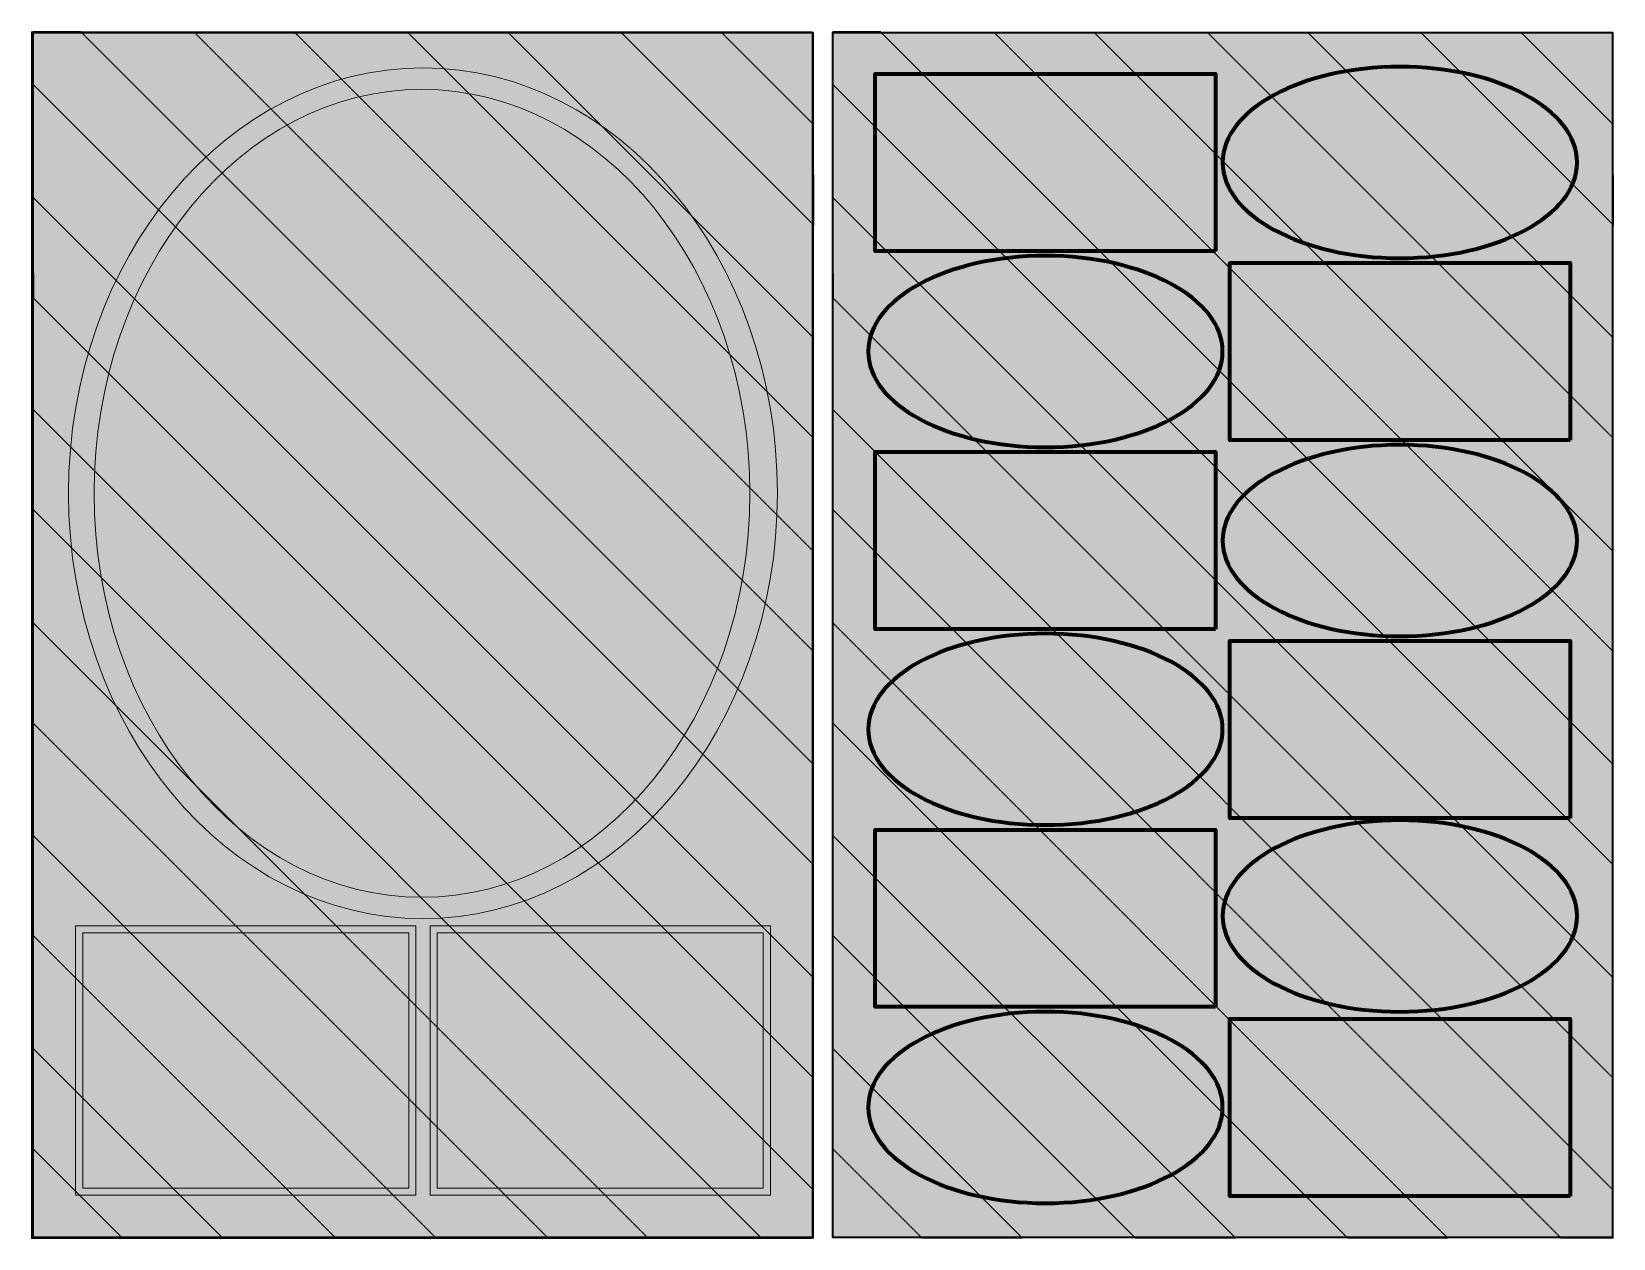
# Model space of a CAD drawing. Header units: inches. Extents: x -0.5 to 21.8, y -16.5 to 0.5.
import ezdxf

# ---------------------------------------------------------------- set-up
doc = ezdxf.new("R2010")
doc.units = ezdxf.units.IN
doc.header["$MEASUREMENT"] = 0
doc.layers.add('Layer 1', color=7, linetype='Continuous')

msp = doc.modelspace()

# ---------------------------------------------------------------- hatches: boundary and pattern name
at = {"layer": 'Layer 1', "true_color": 0x231f20}
h = msp.add_hatch(color=250, dxfattribs=at)
h.dxf.hatch_style = 2
h.paths.add_polyline_path([(10.49, -16.51), (-0.52, -16.51), (-0.52, 0.51), (10.49, 0.51)])
at = {"layer": 'Layer 1', "true_color": 0xd1d2d4}
h = msp.add_hatch(color=254, dxfattribs=at)
h.dxf.hatch_style = 2
h.paths.add_polyline_path([(0.169, 0.512), (-0.5, 0.512), (-0.5, -0.233), (10.509, -11.242), (10.509, -9.828)])
at = {"layer": 'Layer 1', "true_color": 0xfffef8}
h = msp.add_hatch(color=7, dxfattribs=at)
h.dxf.hatch_style = 2
h.paths.add_polyline_path([(10.5, -16.5), (-0.5, -16.5), (-0.5, 0.5), (10.5, 0.5)])
at = {"layer": 'Layer 1', "true_color": 0xd1d2d4}
h = msp.add_hatch(color=254, dxfattribs=at)
h.dxf.hatch_style = 2
h.paths.add_polyline_path([(3.19, 0.5), (1.776, 0.5), (10.51, -8.234), (10.51, -6.82)])
h = msp.add_hatch(color=254, dxfattribs=at)
h.dxf.hatch_style = 2
h.paths.add_polyline_path([(6.2, 0.5), (4.785, 0.5), (10.507, -5.222), (10.509, -3.809)])
h = msp.add_hatch(color=254, dxfattribs=at)
h.dxf.hatch_style = 2
h.paths.add_polyline_path([(9.209, 0.5), (7.794, 0.5), (10.511, -2.217), (10.509, -0.8)])
h = msp.add_hatch(color=254, dxfattribs=at)
h.dxf.hatch_style = 2
h.paths.add_polyline_path([(11.449, 0.512), (10.78, 0.512), (10.78, -0.233), (21.789, -11.242), (21.789, -9.828)])
at = {"layer": 'Layer 1', "true_color": 0xfffef8}
h = msp.add_hatch(color=7, dxfattribs=at)
h.dxf.hatch_style = 2
h.paths.add_polyline_path([(21.78, -16.5), (10.78, -16.5), (10.78, 0.5), (21.78, 0.5)])
at = {"layer": 'Layer 1', "true_color": 0xd1d2d4}
h = msp.add_hatch(color=254, dxfattribs=at)
h.dxf.hatch_style = 2
h.paths.add_polyline_path([(14.47, 0.5), (13.056, 0.5), (21.791, -8.234), (21.791, -6.82)])
h = msp.add_hatch(color=254, dxfattribs=at)
h.dxf.hatch_style = 2
h.paths.add_polyline_path([(17.48, 0.5), (16.065, 0.5), (21.787, -5.222), (21.789, -3.809)])
h = msp.add_hatch(color=254, dxfattribs=at)
h.dxf.hatch_style = 2
h.paths.add_polyline_path([(20.489, 0.5), (19.075, 0.5), (21.792, -2.217), (21.789, -0.8)])
at = {"layer": 'Layer 1', "true_color": 0x231f20}
h = msp.add_hatch(color=250, dxfattribs=at)
h.dxf.hatch_style = 2
edge = h.paths.add_edge_path()
edge.add_spline(control_points=[(10, -6), (10, -9.314), (7.761, -12), (5, -12), (2.239, -12), (0, -9.314), (0, -6), (0, -2.686), (2.239, 0), (5, 0), (7.761, 0), (10, -2.686), (10, -6)], knot_values=[0, 0, 0, 0, 1, 1, 1, 2, 2, 2, 3, 3, 3, 4, 4, 4, 4], degree=3, periodic=1)
at = {"layer": 'Layer 1', "true_color": 0xd1d2d4}
h = msp.add_hatch(color=254, dxfattribs=at)
h.dxf.hatch_style = 2
edge = h.paths.add_edge_path()
edge.add_spline(control_points=[(9.61, -6), (9.61, -9.147), (7.539, -11.698), (4.985, -11.698), (2.431, -11.698), (0.36, -9.147), (0.36, -6), (0.36, -2.853), (2.431, -0.302), (4.985, -0.302), (7.539, -0.302), (9.61, -2.853), (9.61, -6)], knot_values=[0, 0, 0, 0, 1, 1, 1, 2, 2, 2, 3, 3, 3, 4, 4, 4, 4], degree=3, periodic=1)
h = msp.add_hatch(color=254, dxfattribs=at)
h.dxf.hatch_style = 2
h.paths.add_polyline_path([(-0.5, -1.828), (-0.491, -3.252), (10.509, -14.251), (10.509, -12.837)])
h = msp.add_hatch(color=254, dxfattribs=at)
h.dxf.hatch_style = 2
h.paths.add_polyline_path([(10.78, -1.828), (10.789, -3.252), (21.789, -14.251), (21.789, -12.837)])
h = msp.add_hatch(color=254, dxfattribs=at)
h.dxf.hatch_style = 2
h.paths.add_polyline_path([(-0.5, -4.817), (-0.5, -6.231), (9.777, -16.508), (10.51, -16.508), (10.51, -15.828)])
h = msp.add_hatch(color=254, dxfattribs=at)
h.dxf.hatch_style = 2
h.paths.add_polyline_path([(10.78, -4.817), (10.78, -6.231), (21.057, -16.508), (21.791, -16.508), (21.791, -15.828)])
h = msp.add_hatch(color=254, dxfattribs=at)
h.dxf.hatch_style = 2
h.paths.add_polyline_path([(-0.5, -7.826), (-0.5, -9.241), (6.764, -16.505), (8.178, -16.505)])
h = msp.add_hatch(color=254, dxfattribs=at)
h.dxf.hatch_style = 2
h.paths.add_polyline_path([(10.78, -7.826), (10.78, -9.241), (18.044, -16.505), (19.458, -16.505)])
h = msp.add_hatch(color=254, dxfattribs=at)
h.dxf.hatch_style = 2
h.paths.add_polyline_path([(-0.5, -10.825), (-0.5, -12.239), (3.77, -16.509), (5.184, -16.509)])
h = msp.add_hatch(color=254, dxfattribs=at)
h.dxf.hatch_style = 2
h.paths.add_polyline_path([(10.78, -10.825), (10.78, -12.239), (15.05, -16.509), (16.464, -16.509)])
h = msp.add_hatch(color=254, dxfattribs=at)
h.dxf.hatch_style = 2
h.paths.add_polyline_path([(4.9, -15.9), (0.1, -15.9), (0.1, -12.1), (4.9, -12.1)])
at = {"layer": 'Layer 1', "true_color": 0x231f20}
h = msp.add_hatch(color=250, dxfattribs=at)
h.dxf.hatch_style = 2
h.paths.add_polyline_path([(4.8, -15.8), (0.2, -15.8), (0.2, -12.2), (4.8, -12.2)])
at = {"layer": 'Layer 1', "true_color": 0xd1d2d4}
h = msp.add_hatch(color=254, dxfattribs=at)
h.dxf.hatch_style = 2
h.paths.add_polyline_path([(9.9, -15.9), (5.1, -15.9), (5.1, -12.1), (9.9, -12.1)])
at = {"layer": 'Layer 1', "true_color": 0x231f20}
h = msp.add_hatch(color=250, dxfattribs=at)
h.dxf.hatch_style = 2
h.paths.add_polyline_path([(9.8, -15.8), (5.2, -15.8), (5.2, -12.2), (9.8, -12.2)])
at = {"layer": 'Layer 1', "true_color": 0xd1d2d4}
h = msp.add_hatch(color=254, dxfattribs=at)
h.dxf.hatch_style = 2
h.paths.add_polyline_path([(-0.5, -13.834), (-0.5, -15.249), (0.761, -16.509), (2.175, -16.509)])
h = msp.add_hatch(color=254, dxfattribs=at)
h.dxf.hatch_style = 2
h.paths.add_polyline_path([(10.78, -13.834), (10.78, -15.249), (12.041, -16.509), (13.455, -16.509)])

# ---------------------------------------------------------------- linework, layer by layer
at = {"layer": 'Layer 1', "lineweight": 0}
for points in [[(10.49, -16.51), (-0.52, -16.51), (-0.52, 0.51), (10.49, 0.51), (10.49, -16.51)], [(0.169, 0.512), (-0.5, 0.512), (-0.5, -0.233), (10.509, -11.242), (10.509, -9.828), (0.169, 0.512)], [(3.19, 0.5), (1.776, 0.5), (10.51, -8.234), (10.51, -6.82), (3.19, 0.5)], [(6.2, 0.5), (4.785, 0.5), (10.507, -5.222), (10.509, -3.809), (6.2, 0.5)], [(9.209, 0.5), (7.794, 0.5), (10.511, -2.217), (10.509, -0.8), (9.209, 0.5)], [(11.449, 0.512), (10.78, 0.512), (10.78, -0.233), (21.789, -11.242), (21.789, -9.828), (11.449, 0.512)], [(14.47, 0.5), (13.056, 0.5), (21.791, -8.234), (21.791, -6.82), (14.47, 0.5)], [(17.48, 0.5), (16.065, 0.5), (21.787, -5.222), (21.789, -3.809), (17.48, 0.5)], [(20.489, 0.5), (19.075, 0.5), (21.792, -2.217), (21.789, -0.8), (20.489, 0.5)], [(-0.5, -1.828), (-0.491, -3.252), (10.509, -14.251), (10.509, -12.837), (-0.5, -1.828)], [(10.78, -1.828), (10.789, -3.252), (21.789, -14.251), (21.789, -12.837), (10.78, -1.828)], [(-0.5, -4.817), (-0.5, -6.231), (9.777, -16.508), (10.51, -16.508), (10.51, -15.828), (-0.5, -4.817)], [(10.78, -4.817), (10.78, -6.231), (21.057, -16.508), (21.791, -16.508), (21.791, -15.828), (10.78, -4.817)], [(-0.5, -7.826), (-0.5, -9.241), (6.764, -16.505), (8.178, -16.505), (-0.5, -7.826)], [(10.78, -7.826), (10.78, -9.241), (18.044, -16.505), (19.458, -16.505), (10.78, -7.826)], [(-0.5, -10.825), (-0.5, -12.239), (3.77, -16.509), (5.184, -16.509), (-0.5, -10.825)], [(10.78, -10.825), (10.78, -12.239), (15.05, -16.509), (16.464, -16.509), (10.78, -10.825)], [(4.9, -15.9), (0.1, -15.9), (0.1, -12.1), (4.9, -12.1), (4.9, -15.9)], [(4.8, -15.8), (0.2, -15.8), (0.2, -12.2), (4.8, -12.2), (4.8, -15.8)], [(9.9, -15.9), (5.1, -15.9), (5.1, -12.1), (9.9, -12.1), (9.9, -15.9)], [(9.8, -15.8), (5.2, -15.8), (5.2, -12.2), (9.8, -12.2), (9.8, -15.8)], [(-0.5, -13.834), (-0.5, -15.249), (0.761, -16.509), (2.175, -16.509), (-0.5, -13.834)], [(10.78, -13.834), (10.78, -15.249), (12.041, -16.509), (13.455, -16.509), (10.78, -13.834)]]:
    msp.add_lwpolyline(points, dxfattribs=at)
at = {"layer": 'Layer 1', "color": 250, "lineweight": 35, "true_color": 0x231f20}
for points in [[(10.5, -16.5), (-0.5, -16.5), (-0.5, 0.5), (10.5, 0.5), (10.5, -16.5)], [(21.78, -16.5), (10.78, -16.5), (10.78, 0.5), (21.78, 0.5), (21.78, -16.5)]]:
    msp.add_lwpolyline(points, dxfattribs=at)
at = {"layer": 'Layer 1', "color": 250, "lineweight": 100, "true_color": 0x231f20}
for points in [[(16.18, -2.583), (11.38, -2.583), (11.38, -0.083), (16.18, -0.083), (16.18, -2.583)], [(21.18, -5.25), (16.38, -5.25), (16.38, -2.75), (21.18, -2.75), (21.18, -5.25)], [(16.18, -7.917), (11.38, -7.917), (11.38, -5.417), (16.18, -5.417), (16.18, -7.917)], [(21.18, -10.583), (16.38, -10.583), (16.38, -8.083), (21.18, -8.083), (21.18, -10.583)], [(16.18, -13.246), (11.38, -13.246), (11.38, -10.746), (16.18, -10.746), (16.18, -13.246)], [(21.18, -15.913), (16.38, -15.913), (16.38, -13.413), (21.18, -13.413), (21.18, -15.913)]]:
    msp.add_lwpolyline(points, dxfattribs=at)
at = {"layer": 'Layer 1', "lineweight": 0}
for points in [[(10, -6), (10, -9.314), (7.761, -12), (5, -12), (2.239, -12), (0, -9.314), (0, -6), (0, -2.686), (2.239, 0), (5, 0), (7.761, 0), (10, -2.686), (10, -6)], [(9.61, -6), (9.61, -9.147), (7.539, -11.698), (4.985, -11.698), (2.431, -11.698), (0.36, -9.147), (0.36, -6), (0.36, -2.853), (2.431, -0.302), (4.985, -0.302), (7.539, -0.302), (9.61, -2.853), (9.61, -6)]]:
    msp.add_open_spline(points, degree=3, knots=[0, 0, 0, 0, 1, 1, 1, 2, 2, 2, 3, 3, 3, 4, 4, 4, 4], dxfattribs=at)
at = {"layer": 'Layer 1', "color": 250, "lineweight": 100, "true_color": 0x231f20}
for points in [[(21.28, -1.333), (21.28, -2.079), (20.161, -2.683), (18.78, -2.683), (17.399, -2.683), (16.28, -2.079), (16.28, -1.333), (16.28, -0.588), (17.399, 0.017), (18.78, 0.017), (20.161, 0.017), (21.28, -0.588), (21.28, -1.333)], [(16.28, -4), (16.28, -4.746), (15.161, -5.35), (13.78, -5.35), (12.399, -5.35), (11.28, -4.746), (11.28, -4), (11.28, -3.254), (12.399, -2.65), (13.78, -2.65), (15.161, -2.65), (16.28, -3.254), (16.28, -4)], [(21.28, -6.667), (21.28, -7.412), (20.161, -8.017), (18.78, -8.017), (17.399, -8.017), (16.28, -7.412), (16.28, -6.667), (16.28, -5.921), (17.399, -5.317), (18.78, -5.317), (20.161, -5.317), (21.28, -5.921), (21.28, -6.667)], [(16.28, -9.329), (16.28, -10.075), (15.161, -10.679), (13.78, -10.679), (12.399, -10.679), (11.28, -10.075), (11.28, -9.329), (11.28, -8.584), (12.399, -7.979), (13.78, -7.979), (15.161, -7.979), (16.28, -8.584), (16.28, -9.329)], [(21.28, -11.963), (21.28, -12.708), (20.161, -13.313), (18.78, -13.313), (17.399, -13.313), (16.28, -12.708), (16.28, -11.963), (16.28, -11.217), (17.399, -10.613), (18.78, -10.613), (20.161, -10.613), (21.28, -11.217), (21.28, -11.963)], [(16.28, -14.663), (16.28, -15.408), (15.161, -16.013), (13.78, -16.013), (12.399, -16.013), (11.28, -15.408), (11.28, -14.663), (11.28, -13.917), (12.399, -13.313), (13.78, -13.313), (15.161, -13.313), (16.28, -13.917), (16.28, -14.663)]]:
    msp.add_open_spline(points, degree=3, knots=[0, 0, 0, 0, 1, 1, 1, 2, 2, 2, 3, 3, 3, 4, 4, 4, 4], dxfattribs=at)

doc.saveas('drawing.dxf')
